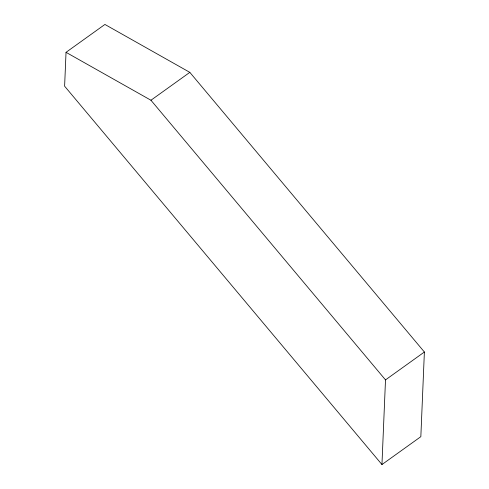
<?xml version="1.0" encoding="UTF-8"?>
<svg xmlns="http://www.w3.org/2000/svg" width="489" height="489" viewBox="0 0 489 489"><rect width="100%" height="100%" fill="white"/><g stroke="black" fill="none" stroke-linecap="round" stroke-linejoin="round"><path stroke-width="0.73" d="M66.033 52.329L64.615 86.192L381.952 464.55L420.84 436.671L424.385 352.019L189.83 72.36L104.915 24.45L66.033 52.329L150.948 100.239L385.503 379.892L381.952 464.55M150.948 100.239L189.83 72.36M385.503 379.892L424.385 352.019"/></g></svg>
